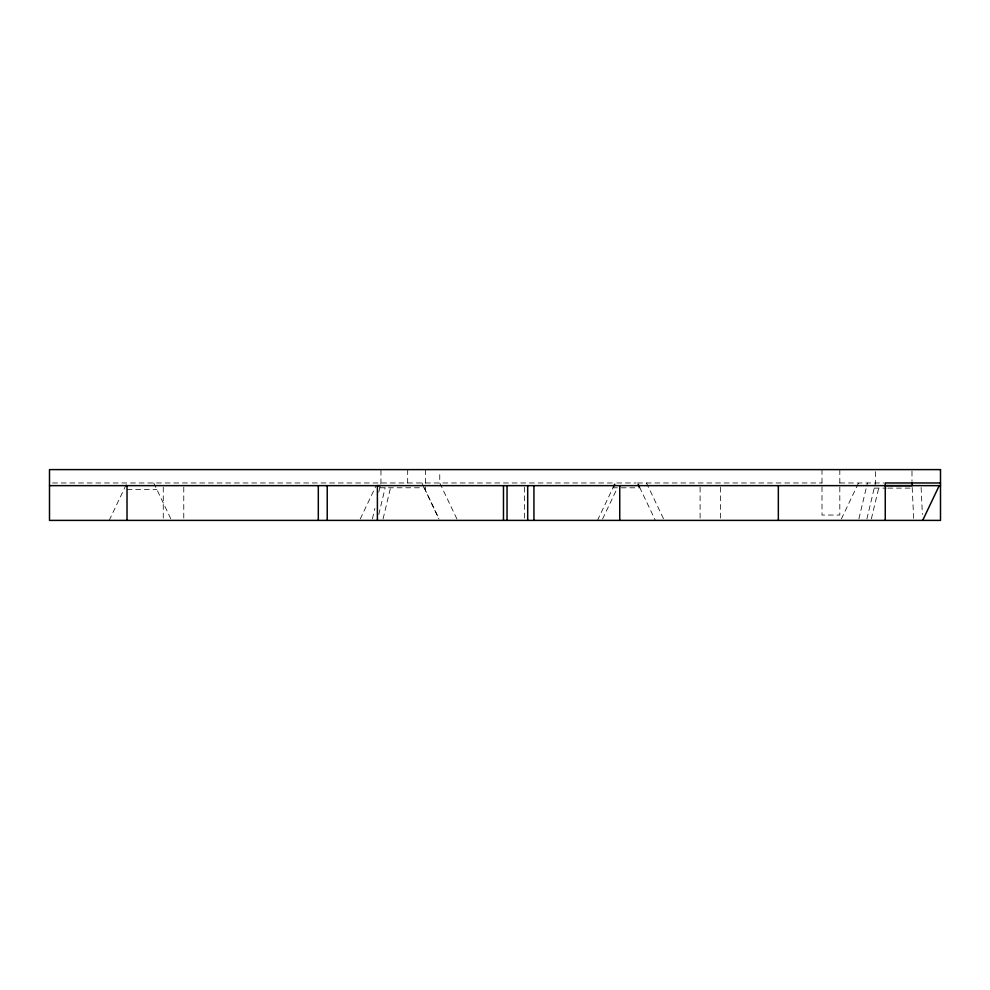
<?xml version="1.0" encoding="UTF-8"?>
<svg xmlns="http://www.w3.org/2000/svg" width="990" height="990" viewBox="0 0 990 990"><rect width="100%" height="100%" fill="white"/><g stroke="black" fill="none" stroke-linecap="round" stroke-linejoin="round"><path stroke-width="0.74" stroke-dasharray="4.95 3.71" d="M372.401 518.909L374.888 508.414M378.749 492.216L380.952 482.971L380.952 469.607M378.799 514.466L385.16 487.773M383.093 518.909L390.506 487.773M858.887 518.896L867.438 482.971M866.894 518.921L875.457 482.971L875.457 469.607M871.349 518.921L878.687 488.12M109.197 520.394L127.017 482.971M360.224 519.007L376.064 485.743M597.465 520.394L613.305 487.13M602.564 519.032L617.438 487.798L612.983 487.798M841.364 519.007L858.528 482.971M52.544 482.971L421.938 482.971L423.72 486.733M425.502 482.971L612.204 482.971M616.77 482.971L636.075 482.971M637.56 482.971L821.997 482.971M839.817 482.971L883.922 482.971M379.814 487.773L424.203 487.773L438.929 519.032M621.175 487.798L639.862 487.798M874.232 488.12L886.31 488.12M887.832 488.12L912.236 488.12M127.017 489.407L156.816 489.407M646.47 482.971L663.634 519.007M639.54 487.13L655.38 520.394M456.922 519.007L439.758 482.971L439.758 471.092M424.314 487.983L439.114 519.032M153.747 482.971L171.567 520.394M421.938 482.971L423.2 485.644M921.108 487.464L922.395 514.404M912.198 487.464L913.696 518.896M911.988 471.092L911.988 481.486M839.817 469.607L839.817 515.048L821.997 515.048L821.997 469.607M720.596 487.154L720.596 520.394M700.103 487.154L700.103 520.394M524.576 487.154L524.576 518.884M425.502 469.607L425.502 490.496M407.682 469.607L407.682 482.971M183.769 487.154L183.769 520.394M163.276 487.154L163.276 518.884"/><path stroke-width="1.49" d="M527.695 520.394L527.695 485.644M613.565 486.597L614.716 484.184M922.68 520.394L939.225 485.644M940.5 482.971L885.258 482.971L885.258 520.394M885.258 485.644L912.112 485.657L912.112 482.971M49.5 485.644L940.5 485.644M380.308 485.644L377.388 485.644L377.388 520.394M638.129 484.184L639.28 486.597M778.338 485.644L778.338 520.394M619.74 485.644L619.74 520.394M533.932 485.644L533.932 520.394M507.041 485.644L507.041 520.394M503.477 485.644L503.477 520.394M327.22 485.644L327.22 520.394M318.31 485.644L318.31 520.394M127.017 485.644L127.017 520.394M940.5 469.607L49.5 469.607L49.5 520.394L940.5 520.394L940.5 469.607"/></g></svg>
